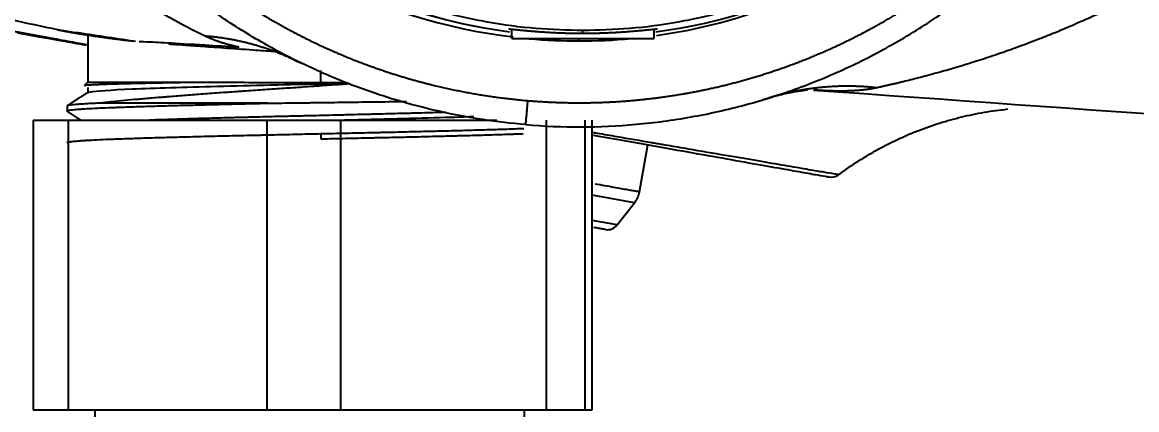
# Model space of a CAD drawing. Header units: millimetres. Extents: x 19741 to 22117, y -10160 to -6800.
# Drawn here: x 21597.73 to 21643.16, y -8850.09 to -8834.31 of the extents above; entities that cross this region are included whole.
import ezdxf

# ---------------------------------------------------------------- set-up
doc = ezdxf.new("R2010")
doc.units = ezdxf.units.MM
doc.styles.add('ARIAL', font='arial.ttf')
doc.dimstyles.get("Standard").update_dxf_attribs({"dimtxt": 15, "dimasz": 15, "dimexe": 0.18, "dimexo": 0.0625, "dimgap": 4, "dimtad": 0, "dimdec": 1, "dimdsep": 46, "dimtxsty": 'ARIAL', "dimcen": 0, "dimclrd": 5, "dimclre": 5, "dimclrt": 5, "dimadec": 0, "dimazin": 0, "dimtfac": 1, "dimtdec": 1, "dimtofl": 0, "dimtmove": 0, "dimatfit": 3, "dimfxl": 1, "dimtolj": 1, "dimtzin": 0, "dimarcsym": 0})

# ---------------------------------------------------------------- blocks, each defined once
blk = doc.blocks.new('*D125')
at = {"color": 5, "lineweight": -2, "transparency": 16777216}
for p, q in [((21702.253, -8779.476), (21702.253, -8906.67)), ((21551.093, -8797.165), (21551.093, -8906.67)), ((21551.093, -8906.49), (21528.434, -8906.49)), ((21687.253, -8906.49), (21566.093, -8906.49))]:
    blk.add_line(p, q, dxfattribs=at)
at = {"color": 5, "transparency": 16777216}
for points in [[(21566.093, -8903.99), (21566.093, -8908.99), (21551.093, -8906.49)], [(21687.253, -8903.99), (21687.253, -8908.99), (21702.253, -8906.49)]]:
    blk.add_solid(points, dxfattribs=at)
at = {"layer": 'Defpoints', "color": 0, "transparency": 16777216}
for p in [(21702.253, -8779.414), (21551.093, -8797.103), (21702.253, -8906.49)]:
    blk.add_point(p, dxfattribs=at)
at = {"color": 5, "transparency": 16777216, "insert": (21499.909, -8906.49), "char_height": 15, "attachment_point": 5, "style": 'ARIAL'}
blk.add_mtext('\\A1;151.2', dxfattribs=at)

msp = doc.modelspace()

# ---------------------------------------------------------------- linework, layer by layer
at = {"linetype": 'Continuous'}
for p, q in [((21617.678, -8834.969), (21617.678, -8834.604)), ((21623.478, -8834.604), (21623.478, -8834.969)), ((21600.402, -8834.792), (21600.4, -8836.747)), ((21617.678, -8834.969), (21623.478, -8834.969)), ((21620.402, -8834.969), (21620.402, -8835.068)), ((21609.9, -8836.757), (21609.901, -8836.267)), ((21600.4, -8836.747), (21600.266, -8836.882)), ((21600.4, -8836.747), (21604.316, -8836.751)), ((21599.549, -8837.722), (21599.549, -8837.92)), ((21607.748, -8837.605), (21600.936, -8837.598)), ((21637.899, -8837.84), (21637.903, -8837.838)), ((21598.171, -8838.297), (21599.594, -8838.297)), ((21598.171, -8838.297), (21598.171, -8850.091)), ((21599.594, -8838.297), (21607.707, -8838.297)), ((21599.594, -8838.297), (21599.594, -8850.091)), ((21607.707, -8838.297), (21610.706, -8838.297)), ((21607.707, -8850.091), (21607.707, -8838.297)), ((21610.706, -8838.297), (21617.075, -8838.297)), ((21610.706, -8850.091), (21610.706, -8838.297)), ((21619.102, -8850.091), (21619.102, -8838.297)), ((21620.679, -8850.091), (21620.679, -8838.297)), ((21620.962, -8850.091), (21620.962, -8838.297)), ((21620.963, -8850.091), (21620.963, -8838.297)), ((21609.898, -8838.857), (21609.898, -8839.057)), ((21622.887, -8841.219), (21623.227, -8839.299)), ((21622.689, -8841.662), (21620.963, -8841.356)), ((21622.887, -8841.219), (21622.887, -8841.219)), ((21621.979, -8842.566), (21622.689, -8841.662)), ((21621.979, -8842.566), (21620.963, -8842.386)), ((21598.171, -8850.091), (21599.594, -8850.091)), ((21599.594, -8850.091), (21607.707, -8850.091)), ((21600.685, -8850.091), (21600.685, -8866.864)), ((21607.707, -8850.091), (21610.706, -8850.091)), ((21610.706, -8850.091), (21619.102, -8850.091)), ((21618.185, -8850.091), (21618.185, -8866.864)), ((21619.102, -8850.091), (21620.679, -8850.091)), ((21620.679, -8850.091), (21620.962, -8850.091)), ((21620.963, -8850.091), (21620.962, -8850.091))]:
    msp.add_line(p, q, dxfattribs=at)
for centre, radius, start, end in [((21620.426, -8812.568), 22.5, 97.3129, 263.1377), ((21620.578, -8812.489), 22.407, 97.7259, 262.3359), ((21620.578, -8812.489), 22.407, 277.6472, 82.5862), ((21620.426, -8812.568), 22.3, 156.0067, 259.274), ((21620.426, -8812.568), 22.5, 278.0671, 331.0578), ((21620.426, -8812.568), 22.5, 264.1724, 269.3876), ((21620.426, -8812.568), 22.5, 269.3876, 269.9386), ((21620.426, -8812.568), 22.5, 269.9386, 275.4034), ((21630.699, -8840.117), 0.5, 259.9386, 306.5557), ((21621.902, -8841.044), 1, 321.8661, 349.9386)]:
    msp.add_arc(centre, radius, start, end, dxfattribs=at)
msp.add_ellipse((21621.585, -8842.258), major_axis=(0.087, 0.492), ratio=0.999957, start_param=3.141593, end_param=4.222432, dxfattribs=at)
for points in [[(21620.578, -8834.644), (21599.864, -8834.644), (21598.473, -8813.976), (21597.082, -8793.309), (21617.609, -8790.533)], [(21623.547, -8790.533), (21644.074, -8793.309), (21642.683, -8813.976), (21641.292, -8834.644), (21620.578, -8834.644)]]:
    msp.add_rational_spline(points, [1, 0.730460954689, 1, 0.730460954689, 1], degree=2, knots=[0, 0, 0, 0.5, 0.5, 1, 1, 1], dxfattribs=at)
for points, degree, knots in [([(21618.326, -8837.498), (21619.82, -8837.623), (21621.298, -8837.572), (21622.802, -8837.519), (21624.311, -8837.282), (21625.834, -8837.042), (21627.32, -8836.616), (21628.809, -8836.189), (21630.234, -8835.581), (21631.651, -8834.977), (21633.005, -8834.189), (21634.342, -8833.41), (21635.555, -8832.488), (21636.752, -8831.578), (21637.834, -8830.529), (21638.902, -8829.493), (21639.84, -8828.338), (21640.774, -8827.186), (21641.573, -8825.914), (21642.377, -8824.636), (21643.025, -8823.265), (21643.68, -8821.879), (21644.161, -8820.429), (21644.65, -8818.956), (21645.249, -8815.937), (21645.359, -8814.387), (21645.467, -8812.861), (21645.389, -8811.326), (21645.313, -8809.808), (21645.055, -8808.314), (21644.8, -8806.829), (21644.371, -8805.402)], 2, [0, 0, 0, 0.0625, 0.0625, 0.125, 0.125, 0.1875, 0.1875, 0.25, 0.25, 0.3125, 0.3125, 0.375, 0.375, 0.4375, 0.4375, 0.5, 0.5, 0.5625, 0.5625, 0.625, 0.625, 0.6875, 0.6875, 0.75, 0.8125, 0.8125, 0.875, 0.875, 0.9375, 0.9375, 1, 1, 1]), ([(21618.24, -8838.476), (21617.67, -8838.428), (21617.091, -8838.361), (21615.916, -8838.181), (21615.321, -8838.07), (21614.117, -8837.799), (21613.509, -8837.64), (21612.285, -8837.269), (21611.669, -8837.058), (21610.434, -8836.581), (21609.815, -8836.314), (21608.579, -8835.723), (21607.963, -8835.398), (21606.74, -8834.686), (21606.133, -8834.3), (21604.936, -8833.463), (21604.346, -8833.013), (21603.19, -8832.048), (21602.624, -8831.534), (21601.525, -8830.439), (21600.992, -8829.859), (21599.968, -8828.634), (21599.477, -8827.99), (21598.546, -8826.637), (21598.106, -8825.93), (21597.287, -8824.455), (21596.908, -8823.688), (21596.22, -8822.098), (21595.911, -8821.275), (21595.374, -8819.58), (21595.145, -8818.708), (21594.777, -8816.923), (21594.638, -8816.009), (21594.548, -8815.079)], 3, [0, 0, 0, 0, 0.0625, 0.0625, 0.125, 0.125, 0.1875, 0.1875, 0.25, 0.25, 0.3125, 0.3125, 0.375, 0.375, 0.4375, 0.4375, 0.5, 0.5, 0.5625, 0.5625, 0.625, 0.625, 0.6875, 0.6875, 0.75, 0.75, 0.8125, 0.8125, 0.875, 0.875, 0.9375, 0.9375, 1, 1, 1, 1]), ([(21595.543, -8815), (21595.746, -8817.089), (21596.27, -8819.049), (21596.815, -8821.088), (21597.73, -8823.07), (21598.667, -8825.097), (21599.949, -8826.928), (21601.241, -8828.773), (21603.645, -8831.151), (21604.526, -8831.877), (21605.399, -8832.597), (21606.324, -8833.228), (21607.236, -8833.852), (21608.228, -8834.407), (21609.205, -8834.952), (21610.199, -8835.398), (21610.987, -8835.752), (21612.402, -8836.272), (21613.655, -8836.66), (21614.266, -8836.815), (21616.267, -8837.324), (21618.326, -8837.498)], 2, [0, 0, 0, 0.125, 0.125, 0.25, 0.25, 0.375, 0.375, 0.5, 0.5625, 0.5625, 0.625, 0.625, 0.6875, 0.6875, 0.75, 0.75, 0.8, 0.8375, 0.875, 0.875, 1, 1, 1]), ([(21618.24, -8838.477), (21618.99, -8838.54), (21619.743, -8838.571), (21621.25, -8838.566), (21622.003, -8838.531), (21623.503, -8838.397), (21624.25, -8838.296), (21625.733, -8838.032), (21626.469, -8837.867), (21627.923, -8837.475), (21628.642, -8837.247), (21630.057, -8836.73), (21630.753, -8836.441), (21632.118, -8835.803), (21632.786, -8835.455), (21634.09, -8834.701), (21634.726, -8834.296), (21635.96, -8833.432), (21636.558, -8832.973), (21637.712, -8832.005), (21638.268, -8831.496), (21639.333, -8830.431), (21639.843, -8829.876), (21640.812, -8828.723), (21641.272, -8828.126), (21642.138, -8826.893), (21642.544, -8826.258), (21643.299, -8824.955), (21643.648, -8824.287), (21644.288, -8822.923), (21644.578, -8822.227), (21645.096, -8820.813), (21645.325, -8820.095), (21645.522, -8819.368)], 3, [0, 0, 0, 0, 0.0625, 0.0625, 0.125, 0.125, 0.1875, 0.1875, 0.25, 0.25, 0.3125, 0.3125, 0.375, 0.375, 0.4375, 0.4375, 0.5, 0.5, 0.5625, 0.5625, 0.625, 0.625, 0.6875, 0.6875, 0.75, 0.75, 0.8125, 0.8125, 0.875, 0.875, 0.9375, 0.9375, 1, 1, 1, 1]), ([(21583.147, -8827.319), (21584.723, -8828.543), (21587.841, -8830.6), (21592.643, -8832.829), (21597.026, -8834.202), (21599.787, -8834.739), (21601.066, -8834.921)], 3, [0, 0, 0, 0, 0.301535, 0.570544, 0.803829, 1, 1, 1, 1]), ([(21605.157, -8834.858), (21605.147, -8834.854), (21605.126, -8834.844), (21605.096, -8834.83), (21605.065, -8834.816), (21605.034, -8834.801), (21605.003, -8834.786), (21604.971, -8834.771), (21604.939, -8834.755), (21604.906, -8834.74), (21604.874, -8834.724), (21604.84, -8834.708), (21604.807, -8834.691), (21604.773, -8834.674), (21604.739, -8834.657), (21604.704, -8834.64), (21604.669, -8834.622), (21604.634, -8834.604), (21604.598, -8834.586), (21604.562, -8834.568), (21604.525, -8834.549), (21604.489, -8834.53), (21604.451, -8834.51), (21604.414, -8834.491), (21604.376, -8834.471), (21604.337, -8834.45), (21604.298, -8834.43), (21604.259, -8834.409), (21604.219, -8834.387), (21604.179, -8834.366), (21604.139, -8834.344), (21604.098, -8834.322), (21604.057, -8834.299), (21604.015, -8834.276), (21603.973, -8834.253), (21603.93, -8834.229), (21603.887, -8834.206), (21603.843, -8834.181), (21603.8, -8834.157), (21603.755, -8834.132), (21603.71, -8834.106), (21603.665, -8834.081), (21603.619, -8834.055), (21603.573, -8834.028), (21603.526, -8834.001), (21603.479, -8833.974), (21603.431, -8833.947), (21603.383, -8833.919), (21603.335, -8833.891), (21603.286, -8833.862), (21603.236, -8833.833), (21603.186, -8833.803), (21603.135, -8833.773), (21603.084, -8833.743), (21603.033, -8833.713), (21602.981, -8833.682), (21602.928, -8833.65), (21602.875, -8833.618), (21602.821, -8833.586), (21602.755, -8833.546), (21602.676, -8833.498), (21602.585, -8833.442), (21602.494, -8833.386), (21602.403, -8833.329), (21602.311, -8833.271), (21602.219, -8833.212), (21602.127, -8833.153), (21602.034, -8833.093), (21601.941, -8833.033), (21601.849, -8832.972), (21601.755, -8832.91), (21601.662, -8832.848), (21601.568, -8832.784), (21601.474, -8832.721), (21601.38, -8832.656), (21601.286, -8832.591), (21601.192, -8832.526), (21601.097, -8832.459), (21601.002, -8832.393), (21600.907, -8832.325), (21600.812, -8832.257), (21600.716, -8832.188), (21600.621, -8832.119), (21600.525, -8832.049), (21600.429, -8831.979), (21600.333, -8831.908), (21600.236, -8831.836), (21600.14, -8831.764), (21600.043, -8831.691), (21599.946, -8831.618), (21599.882, -8831.568), (21599.849, -8831.544)], 3, [0, 0, 0, 0, 0.007349, 0.01474, 0.022173, 0.029648, 0.037166, 0.044725, 0.052327, 0.059971, 0.067658, 0.075387, 0.083159, 0.090973, 0.098829, 0.106728, 0.11467, 0.122655, 0.130682, 0.138753, 0.146866, 0.155023, 0.163222, 0.171464, 0.17975, 0.188079, 0.196451, 0.204867, 0.213326, 0.221828, 0.230375, 0.238964, 0.247598, 0.256275, 0.264996, 0.273761, 0.28257, 0.291424, 0.300321, 0.309263, 0.318248, 0.327279, 0.336353, 0.345473, 0.354637, 0.363845, 0.373099, 0.382397, 0.391741, 0.401129, 0.410563, 0.420042, 0.429566, 0.439135, 0.448751, 0.458412, 0.468118, 0.477871, 0.487669, 0.497513, 0.513922, 0.530318, 0.546701, 0.563073, 0.579431, 0.595777, 0.612111, 0.628431, 0.644738, 0.661033, 0.677314, 0.693581, 0.709836, 0.726076, 0.742303, 0.758517, 0.774716, 0.790901, 0.807073, 0.82323, 0.839373, 0.855502, 0.871616, 0.887716, 0.903801, 0.919871, 0.935927, 0.951968, 0.967994, 0.984004, 1, 1, 1, 1]), ([(21644.684, -8832.35), (21644.658, -8832.366), (21644.604, -8832.397), (21644.524, -8832.443), (21644.442, -8832.49), (21644.36, -8832.537), (21644.276, -8832.585), (21644.192, -8832.632), (21644.106, -8832.68), (21644.02, -8832.728), (21643.933, -8832.777), (21643.844, -8832.825), (21643.755, -8832.874), (21643.664, -8832.923), (21643.573, -8832.972), (21643.481, -8833.022), (21643.388, -8833.071), (21643.293, -8833.121), (21643.198, -8833.171), (21643.102, -8833.221), (21642.932, -8833.309), (21642.666, -8833.445), (21642.281, -8833.637), (21641.825, -8833.856), (21641.357, -8834.075), (21640.913, -8834.274), (21640.534, -8834.44), (21640.201, -8834.582), (21639.913, -8834.701), (21639.585, -8834.835), (21639.212, -8834.983), (21638.789, -8835.145), (21638.396, -8835.292), (21637.863, -8835.484), (21637.213, -8835.708), (21636.557, -8835.919), (21636.052, -8836.075), (21635.672, -8836.188), (21635.314, -8836.291), (21634.96, -8836.39), (21634.611, -8836.484), (21634.269, -8836.574), (21633.95, -8836.655), (21633.725, -8836.711), (21633.581, -8836.745), (21633.511, -8836.762), (21633.442, -8836.779), (21633.374, -8836.795), (21633.308, -8836.81), (21633.243, -8836.825), (21633.18, -8836.84), (21633.117, -8836.855), (21633.056, -8836.869), (21632.997, -8836.882), (21632.938, -8836.895), (21632.881, -8836.908), (21632.826, -8836.921), (21632.771, -8836.933), (21632.718, -8836.944), (21632.666, -8836.956), (21632.616, -8836.967), (21632.583, -8836.974), (21632.566, -8836.977)], 3, [0, 0, 0, 0, 0.006075, 0.012221, 0.01844, 0.024731, 0.031093, 0.037528, 0.044035, 0.050614, 0.057266, 0.063989, 0.070784, 0.077652, 0.084591, 0.091603, 0.098686, 0.105842, 0.11307, 0.12037, 0.127742, 0.15165, 0.180867, 0.215393, 0.255228, 0.287542, 0.316405, 0.341817, 0.363778, 0.382288, 0.417074, 0.449737, 0.480278, 0.508695, 0.57447, 0.634141, 0.66714, 0.698816, 0.729173, 0.758215, 0.79061, 0.82176, 0.851675, 0.880366, 0.887491, 0.894559, 0.901569, 0.908523, 0.915419, 0.922258, 0.929041, 0.935767, 0.942438, 0.949053, 0.955612, 0.962117, 0.968566, 0.974961, 0.981301, 0.987588, 0.993821, 1, 1, 1, 1]), ([(21600.401, -8835.234), (21600.36, -8835.227), (21600.215, -8835.2), (21599.943, -8835.151), (21599.567, -8835.083), (21599.286, -8835.032), (21599.108, -8835), (21599.047, -8834.989), (21598.986, -8834.978), (21598.927, -8834.967), (21598.868, -8834.956), (21598.81, -8834.946), (21598.753, -8834.935), (21598.697, -8834.925), (21598.642, -8834.915), (21598.587, -8834.905), (21598.534, -8834.895), (21598.481, -8834.886), (21598.429, -8834.876), (21598.378, -8834.867), (21598.328, -8834.858), (21598.279, -8834.849), (21598.231, -8834.84), (21598.183, -8834.831), (21598.137, -8834.823), (21598.091, -8834.814), (21598.046, -8834.806), (21598.003, -8834.798), (21597.96, -8834.79), (21597.917, -8834.782), (21597.876, -8834.775), (21597.836, -8834.767), (21597.796, -8834.76), (21597.758, -8834.753), (21597.72, -8834.746), (21597.683, -8834.739), (21597.648, -8834.732), (21597.613, -8834.726), (21597.578, -8834.719), (21597.545, -8834.713), (21597.513, -8834.707), (21597.481, -8834.701), (21597.451, -8834.696), (21597.421, -8834.69), (21597.392, -8834.685), (21597.374, -8834.681), (21597.365, -8834.679)], 3, [0, 0, 0, 0, 0.027605, 0.099751, 0.19312, 0.307729, 0.325201, 0.342664, 0.360119, 0.377566, 0.395004, 0.412434, 0.429856, 0.447269, 0.464674, 0.48207, 0.499457, 0.516837, 0.534207, 0.551569, 0.568922, 0.586267, 0.603604, 0.620932, 0.638251, 0.655562, 0.672865, 0.690159, 0.707444, 0.724721, 0.74199, 0.75925, 0.776501, 0.793744, 0.810979, 0.828205, 0.845422, 0.862631, 0.879832, 0.897024, 0.914207, 0.931383, 0.948549, 0.965708, 0.982858, 1, 1, 1, 1]), ([(21600.267, -8834.805), (21600.186, -8834.792), (21600.111, -8834.78), (21599.971, -8834.756), (21599.907, -8834.745), (21599.818, -8834.73), (21599.79, -8834.725), (21599.75, -8834.718), (21599.737, -8834.716), (21599.712, -8834.711), (21599.7, -8834.709), (21599.593, -8834.69), (21599.522, -8834.677), (21599.427, -8834.66), (21599.403, -8834.655), (21599.403, -8834.655), (21599.403, -8834.655), (21599.403, -8834.655)], 3, [0, 0, 0, 0, 0.142314, 0.142314, 0.284485, 0.284485, 0.355571, 0.355571, 0.391114, 0.391114, 0.426657, 0.426657, 0.711, 0.711, 0.995343, 0.995343, 1, 1, 1, 1]), ([(21617.562, -8834.58), (21617.562, -8834.58), (21617.563, -8834.58), (21617.563, -8834.58), (21617.563, -8834.58), (21617.564, -8834.579), (21617.565, -8834.579), (21617.566, -8834.579), (21617.568, -8834.579), (21617.57, -8834.579), (21617.571, -8834.579), (21617.574, -8834.579), (21617.576, -8834.579), (21617.579, -8834.579), (21617.581, -8834.579), (21617.584, -8834.579), (21617.588, -8834.58), (21617.591, -8834.58), (21617.595, -8834.58), (21617.599, -8834.58), (21617.603, -8834.581), (21617.607, -8834.581), (21617.612, -8834.581), (21617.617, -8834.582), (21617.622, -8834.582), (21617.627, -8834.582), (21617.632, -8834.583), (21617.638, -8834.583), (21617.644, -8834.584), (21617.65, -8834.584), (21617.663, -8834.586), (21617.683, -8834.587), (21617.712, -8834.59), (21617.743, -8834.593), (21617.776, -8834.597), (21617.81, -8834.6), (21617.845, -8834.604), (21617.883, -8834.608), (21617.925, -8834.612), (21617.964, -8834.616), (21617.999, -8834.619), (21618.028, -8834.622), (21618.059, -8834.625), (21618.091, -8834.628), (21618.124, -8834.631), (21618.157, -8834.635), (21618.192, -8834.638), (21618.228, -8834.641), (21618.264, -8834.645), (21618.302, -8834.648), (21618.341, -8834.652), (21618.38, -8834.655), (21618.421, -8834.659), (21618.462, -8834.662), (21618.505, -8834.666), (21618.549, -8834.67), (21618.599, -8834.674), (21618.655, -8834.678), (21618.72, -8834.683), (21618.786, -8834.688), (21618.855, -8834.693), (21618.926, -8834.698), (21619, -8834.703), (21619.091, -8834.708), (21619.2, -8834.715), (21619.327, -8834.722), (21619.453, -8834.728), (21619.555, -8834.732), (21619.633, -8834.736), (21619.687, -8834.738), (21619.742, -8834.74), (21619.796, -8834.741), (21619.851, -8834.743), (21619.906, -8834.745), (21619.961, -8834.746), (21620.016, -8834.747), (21620.071, -8834.749), (21620.127, -8834.75), (21620.183, -8834.751), (21620.239, -8834.752), (21620.295, -8834.752), (21620.351, -8834.753), (21620.408, -8834.753), (21620.464, -8834.754), (21620.521, -8834.754), (21620.559, -8834.754), (21620.578, -8834.754)], 3, [0, 0, 0, 0, 0.005674, 0.011333, 0.016979, 0.022611, 0.02823, 0.033837, 0.039431, 0.045013, 0.050584, 0.056144, 0.061693, 0.067233, 0.072762, 0.078283, 0.083794, 0.089298, 0.094793, 0.100281, 0.105762, 0.111236, 0.116704, 0.122167, 0.127624, 0.133077, 0.138525, 0.14397, 0.149411, 0.154849, 0.160285, 0.181359, 0.201964, 0.222123, 0.241862, 0.258656, 0.276147, 0.294349, 0.313274, 0.332931, 0.344963, 0.356994, 0.369029, 0.381073, 0.393131, 0.405209, 0.417311, 0.429442, 0.441607, 0.45381, 0.466058, 0.478354, 0.490703, 0.50311, 0.515579, 0.528116, 0.540723, 0.557928, 0.575332, 0.59295, 0.610797, 0.628885, 0.647228, 0.665838, 0.69652, 0.726394, 0.755519, 0.78396, 0.796044, 0.808096, 0.820121, 0.832122, 0.844104, 0.856071, 0.868026, 0.879975, 0.891921, 0.903869, 0.915822, 0.927785, 0.939762, 0.951757, 0.963774, 0.975818, 0.987892, 1, 1, 1, 1]), ([(21617.828, -8834.599), (21617.828, -8834.599), (21617.878, -8834.608), (21617.957, -8834.62), (21618.072, -8834.626)], 3, [0, 0, 0, 0, 0.000008, 1, 1, 1, 1]), ([(21620.578, -8834.754), (21620.587, -8834.754), (21620.605, -8834.754), (21620.632, -8834.754), (21620.659, -8834.754), (21620.687, -8834.754), (21620.714, -8834.754), (21620.741, -8834.753), (21620.768, -8834.753), (21620.794, -8834.753), (21620.821, -8834.753), (21620.848, -8834.753), (21620.875, -8834.752), (21620.932, -8834.751), (21621.016, -8834.75), (21621.104, -8834.748), (21621.165, -8834.747), (21621.203, -8834.746), (21621.244, -8834.745), (21621.286, -8834.744), (21621.331, -8834.742), (21621.388, -8834.74), (21621.457, -8834.738), (21621.536, -8834.735), (21621.614, -8834.732), (21621.691, -8834.728), (21621.767, -8834.725), (21621.842, -8834.721), (21621.916, -8834.717), (21621.99, -8834.713), (21622.062, -8834.709), (21622.133, -8834.704), (21622.204, -8834.7), (21622.273, -8834.695), (21622.405, -8834.685), (21622.592, -8834.671), (21622.817, -8834.652), (21623.017, -8834.633), (21623.143, -8834.621), (21623.214, -8834.614), (21623.241, -8834.611), (21623.267, -8834.608), (21623.291, -8834.606), (21623.315, -8834.603), (21623.338, -8834.601), (21623.36, -8834.599), (21623.38, -8834.597), (21623.4, -8834.595), (21623.419, -8834.593), (21623.437, -8834.591), (21623.454, -8834.589), (21623.47, -8834.588), (21623.485, -8834.586), (21623.499, -8834.585), (21623.512, -8834.584), (21623.524, -8834.583), (21623.535, -8834.582), (21623.545, -8834.581), (21623.555, -8834.58), (21623.563, -8834.58), (21623.57, -8834.579), (21623.576, -8834.579), (21623.582, -8834.579), (21623.586, -8834.579), (21623.589, -8834.579), (21623.592, -8834.579), (21623.593, -8834.58), (21623.593, -8834.58), (21623.594, -8834.58)], 3, [0, 0, 0, 0, 0.005773, 0.011538, 0.017296, 0.023046, 0.028791, 0.034529, 0.040261, 0.045988, 0.05171, 0.057428, 0.063141, 0.068852, 0.093812, 0.117356, 0.125204, 0.133521, 0.142311, 0.151576, 0.161318, 0.171537, 0.189208, 0.206807, 0.224348, 0.241844, 0.259308, 0.276753, 0.294192, 0.311639, 0.329106, 0.346606, 0.364154, 0.381761, 0.399441, 0.466828, 0.533421, 0.599961, 0.667191, 0.678907, 0.69057, 0.702184, 0.713753, 0.725281, 0.736772, 0.74823, 0.759658, 0.771061, 0.782442, 0.793806, 0.805157, 0.816499, 0.827835, 0.83917, 0.850508, 0.861853, 0.873209, 0.884581, 0.895971, 0.907385, 0.918825, 0.930297, 0.941804, 0.95335, 0.964939, 0.976574, 0.98826, 1, 1, 1, 1]), ([(21621.409, -8834.738), (21621.437, -8834.738), (21621.744, -8834.732), (21622.036, -8834.712), (21622.277, -8834.694), (21622.289, -8834.694)], 3, [0, 0, 0, 0, 0.08453, 0.954884, 1, 1, 1, 1]), ([(21623.594, -8834.58), (21623.594, -8834.58), (21623.594, -8834.581), (21623.593, -8834.581), (21623.593, -8834.581), (21623.592, -8834.582), (21623.591, -8834.582), (21623.59, -8834.583), (21623.588, -8834.583), (21623.586, -8834.584), (21623.585, -8834.584), (21623.582, -8834.585), (21623.58, -8834.585), (21623.577, -8834.586), (21623.575, -8834.587), (21623.572, -8834.587), (21623.568, -8834.588), (21623.565, -8834.589), (21623.561, -8834.589), (21623.557, -8834.59), (21623.553, -8834.591), (21623.549, -8834.592), (21623.544, -8834.593), (21623.539, -8834.594), (21623.534, -8834.595), (21623.529, -8834.596), (21623.524, -8834.597), (21623.518, -8834.598), (21623.512, -8834.599), (21623.506, -8834.6), (21623.502, -8834.6), (21623.499, -8834.601), (21623.499, -8834.601)], 3, [0, 0, 0, 0, 0.035377, 0.070665, 0.105869, 0.140989, 0.17603, 0.210992, 0.24588, 0.280696, 0.315442, 0.350121, 0.384736, 0.419289, 0.453783, 0.488221, 0.522606, 0.55694, 0.591226, 0.625468, 0.659667, 0.693826, 0.727949, 0.762038, 0.796096, 0.830126, 0.86413, 0.898112, 0.932075, 0.96602, 0.999952, 1, 1, 1, 1]), ([(21597.524, -8834.739), (21597.89, -8834.803), (21598.508, -8834.913), (21599.646, -8835.115), (21599.965, -8835.171), (21600.309, -8835.233)], 3, [0, 0, 0, 0, 0.744322, 0.744322, 1, 1, 1, 1]), ([(21602.487, -8835.089), (21602.5, -8835.085), (21602.712, -8835.092), (21603.552, -8835.135), (21604.917, -8835.215), (21606.056, -8835.284), (21606.573, -8835.315)], 3, [0, 0, 0, 0, 0.267814, 0.534625, 0.808892, 1, 1, 1, 1]), ([(21606.553, -8835.32), (21606.545, -8835.318), (21606.519, -8835.312), (21606.478, -8835.304), (21606.43, -8835.293), (21606.381, -8835.282), (21606.331, -8835.271), (21606.282, -8835.259), (21606.232, -8835.246), (21606.182, -8835.233), (21606.132, -8835.22), (21606.081, -8835.206), (21606.03, -8835.192), (21605.98, -8835.177), (21605.928, -8835.162), (21605.877, -8835.146), (21605.826, -8835.13), (21605.774, -8835.113), (21605.723, -8835.095), (21605.671, -8835.077), (21605.619, -8835.058), (21605.568, -8835.038), (21605.516, -8835.018), (21605.464, -8834.998), (21605.413, -8834.976), (21605.361, -8834.954), (21605.31, -8834.931), (21605.258, -8834.908), (21605.207, -8834.883), (21605.173, -8834.867), (21605.157, -8834.858)], 3, [0, 0, 0, 0, 0.016481, 0.046507, 0.077015, 0.108007, 0.139485, 0.171448, 0.2039, 0.236839, 0.270269, 0.304189, 0.338601, 0.373506, 0.408905, 0.444799, 0.48119, 0.518078, 0.555465, 0.593352, 0.63174, 0.670631, 0.710025, 0.749924, 0.79033, 0.831243, 0.872665, 0.914598, 0.957042, 1, 1, 1, 1]), ([(21607.979, -8835.505), (21607.688, -8835.484), (21606.947, -8835.431), (21605.896, -8835.357), (21604.91, -8835.287), (21604.167, -8835.234), (21603.829, -8835.21), (21603.723, -8835.203), (21603.703, -8835.201)], 3, [0, 0, 0, 0, 0.114262, 0.304185, 0.494022, 0.70149, 0.929749, 1, 1, 1, 1]), ([(21600.264, -8836.883), (21600.264, -8836.883), (21600.265, -8836.882), (21600.267, -8836.881), (21600.273, -8836.878), (21600.285, -8836.875), (21600.317, -8836.869), (21600.379, -8836.862), (21600.479, -8836.855), (21600.599, -8836.847), (21600.669, -8836.844), (21600.769, -8836.839), (21600.789, -8836.838), (21600.832, -8836.836), (21600.854, -8836.835), (21600.921, -8836.832), (21600.969, -8836.83), (21601.117, -8836.825), (21601.332, -8836.817), (21601.707, -8836.806), (21601.991, -8836.799), (21602.217, -8836.793), (21602.295, -8836.791), (21602.415, -8836.789), (21602.455, -8836.788), (21602.537, -8836.786), (21602.745, -8836.781), (21602.963, -8836.777), (21603.326, -8836.77), (21603.703, -8836.762), (21604.107, -8836.755), (21604.317, -8836.751)], 3, [0, 0, 0, 0, 0.008859, 0.008859, 0.029947, 0.072123, 0.072123, 0.156476, 0.240828, 0.240828, 0.325181, 0.325181, 0.346269, 0.346269, 0.367357, 0.367357, 0.409533, 0.409533, 0.493885, 0.578238, 0.66259, 0.66259, 0.704767, 0.704767, 0.725855, 0.725855, 0.746943, 0.831295, 0.831295, 0.915648, 1, 1, 1, 1]), ([(21600.408, -8837.162), (21600.421, -8837.154), (21600.591, -8837.108), (21601.906, -8837.024), (21605.518, -8836.912), (21608.883, -8836.832), (21610.698, -8836.788), (21610.983, -8836.781)], 3, [0, 0, 0, 0, 0.063544, 0.357328, 0.651112, 0.944896, 1, 1, 1, 1]), ([(21611.061, -8836.819), (21610.822, -8836.835), (21610.582, -8836.852), (21610.21, -8836.877), (21610.08, -8836.886), (21609.884, -8836.9), (21609.818, -8836.905), (21609.687, -8836.914), (21609.36, -8836.937), (21609.035, -8836.96), (21608.517, -8836.996), (21608.001, -8837.032), (21607.489, -8837.067), (21607.107, -8837.093), (21606.917, -8837.106), (21606.727, -8837.119), (21606.601, -8837.127), (21606.538, -8837.132), (21606.223, -8837.153), (21605.976, -8837.17), (21605.491, -8837.204), (21605.252, -8837.222), (21604.783, -8837.257), (21604.553, -8837.275), (21604.102, -8837.31), (21603.881, -8837.328), (21603.61, -8837.35), (21603.556, -8837.354), (21603.449, -8837.363), (21603.29, -8837.376), (21603.136, -8837.388), (21602.831, -8837.414), (21602.44, -8837.447), (21602.077, -8837.48), (21601.727, -8837.513), (21601.559, -8837.53), (21601.357, -8837.551), (21601.317, -8837.555), (21601.238, -8837.564), (21601.199, -8837.568), (21601.083, -8837.581), (21601.008, -8837.59), (21600.935, -8837.599)], 3, [0, 0, 0, 0, 0.062401, 0.062401, 0.095886, 0.095886, 0.112629, 0.112629, 0.129372, 0.196343, 0.196343, 0.263315, 0.330286, 0.330286, 0.363772, 0.380515, 0.380515, 0.397258, 0.397258, 0.464229, 0.464229, 0.5312, 0.5312, 0.598172, 0.598172, 0.665143, 0.665143, 0.681886, 0.681886, 0.698629, 0.732114, 0.732114, 0.799086, 0.866057, 0.866057, 0.933029, 0.933029, 0.949771, 0.949771, 0.966514, 0.966514, 1, 1, 1, 1]), ([(21604.316, -8836.751), (21604.719, -8836.752), (21605.144, -8836.752), (21606.031, -8836.753), (21606.492, -8836.753), (21607.438, -8836.755), (21607.923, -8836.755), (21608.906, -8836.756), (21609.403, -8836.757), (21609.9, -8836.757)], 3, [0, 0, 0, 0, 0.25, 0.25, 0.5, 0.5, 0.75, 0.75, 1, 1, 1, 1]), ([(21609.9, -8836.757), (21610.232, -8836.758), (21610.564, -8836.758), (21610.906, -8836.758), (21610.918, -8836.758), (21610.93, -8836.758)], 3, [0, 0, 0, 0, 0.964466, 0.964466, 1, 1, 1, 1]), ([(21632.566, -8836.977), (21632.557, -8836.979), (21632.538, -8836.983), (21632.51, -8836.989), (21632.482, -8836.995), (21632.453, -8837), (21632.424, -8837.006), (21632.396, -8837.011), (21632.366, -8837.016), (21632.337, -8837.021), (21632.308, -8837.026), (21632.278, -8837.031), (21632.248, -8837.035), (21632.218, -8837.04), (21632.188, -8837.044), (21632.158, -8837.048), (21632.127, -8837.052), (21632.097, -8837.056), (21632.066, -8837.059), (21632.035, -8837.063), (21632.004, -8837.066), (21631.972, -8837.07), (21631.941, -8837.073), (21631.909, -8837.076), (21631.877, -8837.079), (21631.845, -8837.081), (21631.813, -8837.084), (21631.78, -8837.086), (21631.748, -8837.089), (21631.715, -8837.091), (21631.682, -8837.093), (21631.649, -8837.095), (21631.616, -8837.097), (21631.582, -8837.099), (21631.549, -8837.1), (21631.515, -8837.102), (21631.481, -8837.103), (21631.447, -8837.104), (21631.412, -8837.106), (21631.378, -8837.107), (21631.343, -8837.107), (21631.308, -8837.108), (21631.273, -8837.109), (21631.238, -8837.109), (21631.203, -8837.11), (21631.167, -8837.11), (21631.131, -8837.11), (21631.095, -8837.11), (21631.059, -8837.11), (21631.023, -8837.11), (21630.987, -8837.11), (21630.95, -8837.11), (21630.913, -8837.109), (21630.876, -8837.108), (21630.839, -8837.108), (21630.802, -8837.107), (21630.764, -8837.106), (21630.726, -8837.105), (21630.689, -8837.104), (21630.651, -8837.103), (21630.612, -8837.101), (21630.574, -8837.1), (21630.535, -8837.098), (21630.497, -8837.097), (21630.458, -8837.095), (21630.419, -8837.093), (21630.379, -8837.091), (21630.34, -8837.089), (21630.3, -8837.087), (21630.26, -8837.085), (21630.22, -8837.083), (21630.18, -8837.08), (21630.14, -8837.078), (21630.099, -8837.075), (21630.059, -8837.072), (21630.018, -8837.07), (21629.99, -8837.068), (21629.977, -8837.067)], 3, [0, 0, 0, 0, 0.013789, 0.027563, 0.041321, 0.055063, 0.068789, 0.0825, 0.096196, 0.109877, 0.123543, 0.137193, 0.15083, 0.164452, 0.178059, 0.191652, 0.205231, 0.218796, 0.232348, 0.245885, 0.259409, 0.27292, 0.286418, 0.299903, 0.313374, 0.326833, 0.34028, 0.353714, 0.367135, 0.380545, 0.393942, 0.407328, 0.420702, 0.434065, 0.447416, 0.460756, 0.474085, 0.487402, 0.50071, 0.514006, 0.527293, 0.540568, 0.553834, 0.56709, 0.580336, 0.593573, 0.6068, 0.620017, 0.633226, 0.646425, 0.659616, 0.672798, 0.685971, 0.699136, 0.712293, 0.725442, 0.738583, 0.751716, 0.764841, 0.77796, 0.791071, 0.804175, 0.817272, 0.830362, 0.843446, 0.856524, 0.869595, 0.88266, 0.895719, 0.908773, 0.92182, 0.934863, 0.9479, 0.960932, 0.97396, 0.986982, 1, 1, 1, 1]), ([(21627.923, -8837.455), (21627.935, -8837.453), (21627.961, -8837.447), (21628.002, -8837.437), (21628.047, -8837.425), (21628.092, -8837.413), (21628.121, -8837.404), (21628.136, -8837.399)], 3, [0, 0, 0, 0, 0.151298, 0.361119, 0.572511, 0.785472, 1, 1, 1, 1]), ([(21627.964, -8837.446), (21628.231, -8837.364), (21628.727, -8837.221), (21629.309, -8837.116), (21629.662, -8837.076), (21629.74, -8837.058), (21629.738, -8837.054)], 3, [0, 0, 0, 0, 0.220473, 0.463125, 0.736791, 1, 1, 1, 1]), ([(21599.555, -8837.929), (21599.553, -8837.927), (21599.551, -8837.925), (21599.546, -8837.916), (21599.557, -8837.909), (21599.607, -8837.895), (21599.646, -8837.887), (21599.753, -8837.873), (21599.821, -8837.866), (21599.944, -8837.855), (21599.989, -8837.851), (21600.061, -8837.846), (21600.086, -8837.844), (21600.138, -8837.84), (21600.165, -8837.838), (21600.303, -8837.829), (21600.426, -8837.822), (21600.698, -8837.808), (21600.846, -8837.801), (21601.168, -8837.787), (21601.342, -8837.78), (21601.576, -8837.771), (21601.623, -8837.77), (21601.72, -8837.766), (21601.769, -8837.764), (21601.918, -8837.759), (21602.02, -8837.755), (21602.334, -8837.744), (21602.771, -8837.73), (21603.247, -8837.716), (21603.743, -8837.702), (21604, -8837.695), (21604.335, -8837.686), (21604.402, -8837.685), (21604.537, -8837.681), (21604.742, -8837.676), (21604.949, -8837.671), (21605.367, -8837.661), (21605.652, -8837.654), (21606.232, -8837.639), (21606.527, -8837.632), (21607.129, -8837.618), (21607.435, -8837.611), (21607.748, -8837.604)], 3, [0, 0, 0, 0, 0.016038, 0.016038, 0.081635, 0.081635, 0.147233, 0.147233, 0.21283, 0.21283, 0.245629, 0.245629, 0.262029, 0.262029, 0.278428, 0.278428, 0.344025, 0.344025, 0.409623, 0.409623, 0.47522, 0.47522, 0.49162, 0.49162, 0.508019, 0.508019, 0.540818, 0.540818, 0.606415, 0.672013, 0.672013, 0.73761, 0.73761, 0.75401, 0.75401, 0.770409, 0.803208, 0.803208, 0.868805, 0.868805, 0.934403, 0.934403, 1, 1, 1, 1]), ([(21600.936, -8837.598), (21600.708, -8837.609), (21600.508, -8837.619), (21600.248, -8837.634), (21600.169, -8837.64), (21600.077, -8837.646), (21600.06, -8837.647), (21600.025, -8837.65), (21599.974, -8837.654), (21599.928, -8837.657), (21599.782, -8837.67), (21599.695, -8837.68), (21599.579, -8837.701), (21599.549, -8837.711), (21599.549, -8837.722), (21599.549, -8837.722), (21599.549, -8837.722)], 3, [0, 0, 0, 0, 0.249984, 0.249984, 0.374976, 0.374976, 0.406224, 0.406224, 0.437472, 0.499968, 0.499968, 0.749952, 0.749952, 0.999936, 0.999936, 1, 1, 1, 1]), ([(21607.748, -8837.604), (21608.123, -8837.599), (21608.499, -8837.595), (21609.068, -8837.587), (21609.258, -8837.585), (21609.543, -8837.581), (21609.638, -8837.58), (21609.829, -8837.578), (21609.925, -8837.577), (21610.401, -8837.57), (21610.779, -8837.565), (21611.526, -8837.555), (21611.896, -8837.55), (21612.446, -8837.543), (21612.628, -8837.54), (21612.9, -8837.537), (21613.035, -8837.535), (21613.17, -8837.533), (21613.26, -8837.532), (21613.305, -8837.531), (21613.365, -8837.53), (21613.381, -8837.53), (21613.396, -8837.53)], 3, [0, 0, 0, 0, 0.198275, 0.198275, 0.297413, 0.297413, 0.346981, 0.346981, 0.39655, 0.39655, 0.594825, 0.594825, 0.7931, 0.7931, 0.892238, 0.892238, 0.941806, 0.966591, 0.966591, 0.991375, 0.991375, 1, 1, 1, 1]), ([(21618.326, -8837.498), (21618.321, -8837.562), (21618.315, -8837.627), (21618.304, -8837.753), (21618.299, -8837.814), (21618.289, -8837.933), (21618.284, -8837.99), (21618.274, -8838.096), (21618.27, -8838.146), (21618.262, -8838.236), (21618.259, -8838.277), (21618.252, -8838.348), (21618.249, -8838.378), (21618.245, -8838.427), (21618.243, -8838.446), (21618.241, -8838.47), (21618.24, -8838.477), (21618.24, -8838.477)], 3, [0, 0, 0, 0, 0.125, 0.125, 0.25, 0.25, 0.375, 0.375, 0.5, 0.5, 0.625, 0.625, 0.75, 0.75, 0.875, 0.875, 1, 1, 1, 1]), ([(21615.004, -8837.977), (21614.975, -8837.978), (21614.799, -8837.983), (21614.619, -8837.988), (21614.316, -8837.997), (21614.161, -8838.001), (21613.926, -8838.007), (21613.848, -8838.009), (21613.689, -8838.014), (21613.529, -8838.018), (21613.367, -8838.022), (21613.205, -8838.026), (21613.123, -8838.028), (21612.877, -8838.035), (21612.547, -8838.043), (21612.211, -8838.051), (21611.958, -8838.057), (21611.873, -8838.059), (21611.703, -8838.064), (21611.618, -8838.066), (21611.361, -8838.072), (21611.189, -8838.076), (21610.93, -8838.082), (21610.844, -8838.084), (21610.671, -8838.089), (21610.584, -8838.091), (21610.151, -8838.101), (21609.805, -8838.11), (21609.371, -8838.12), (21609.285, -8838.122), (21609.111, -8838.126), (21608.938, -8838.131), (21608.766, -8838.135), (21608.593, -8838.139), (21608.507, -8838.141), (21608.078, -8838.151), (21607.739, -8838.16), (21607.321, -8838.17), (21607.237, -8838.172), (21607.071, -8838.176), (21606.988, -8838.179), (21606.741, -8838.185), (21606.577, -8838.189), (21606.335, -8838.195), (21606.254, -8838.197), (21606.094, -8838.202), (21606.015, -8838.204), (21605.778, -8838.21), (21605.623, -8838.214), (21605.316, -8838.222), (21605.165, -8838.227), (21604.942, -8838.233), (21604.868, -8838.235), (21604.722, -8838.239), (21604.577, -8838.244), (21604.434, -8838.248), (21604.293, -8838.252), (21604.223, -8838.254), (21604.015, -8838.26), (21603.745, -8838.269), (21603.487, -8838.277), (21603.298, -8838.284), (21603.236, -8838.286), (21603.113, -8838.29), (21603.053, -8838.292), (21602.967, -8838.295), (21602.942, -8838.296), (21602.916, -8838.297)], 3, [0, 0, 0, 0, 0.007869, 0.047214, 0.047214, 0.08656, 0.08656, 0.106232, 0.106232, 0.125905, 0.145578, 0.145578, 0.16525, 0.16525, 0.204596, 0.243941, 0.243941, 0.263614, 0.263614, 0.283286, 0.283286, 0.322631, 0.322631, 0.342304, 0.342304, 0.361977, 0.361977, 0.440667, 0.440667, 0.46034, 0.46034, 0.480013, 0.499685, 0.499685, 0.519358, 0.519358, 0.598048, 0.598048, 0.617721, 0.617721, 0.637394, 0.637394, 0.676739, 0.676739, 0.696412, 0.696412, 0.716084, 0.716084, 0.75543, 0.75543, 0.794775, 0.794775, 0.814448, 0.814448, 0.83412, 0.853793, 0.853793, 0.873466, 0.873466, 0.912811, 0.952156, 0.952156, 0.971829, 0.971829, 0.991501, 0.991501, 1, 1, 1, 1]), ([(21610.313, -8838.297), (21611.78, -8838.262), (21613.887, -8838.211), (21615.639, -8838.159), (21616.139, -8838.143)], 3, [0, 0, 0, 0, 0.688979, 1, 1, 1, 1]), ([(21618.173, -8838.645), (21618.136, -8838.647), (21618.098, -8838.648), (21618.008, -8838.651), (21617.955, -8838.653), (21617.685, -8838.663), (21617.458, -8838.671), (21616.981, -8838.686), (21616.732, -8838.693), (21616.211, -8838.708), (21615.939, -8838.716), (21615.62, -8838.724), (21615.585, -8838.725), (21615.513, -8838.727), (21615.477, -8838.727), (21615.369, -8838.73), (21615.297, -8838.732), (21615.078, -8838.738), (21614.931, -8838.741), (21614.483, -8838.753), (21613.874, -8838.768), (21613.239, -8838.783), (21612.753, -8838.795), (21612.589, -8838.798), (21612.341, -8838.804), (21612.258, -8838.806), (21612.091, -8838.809), (21612.008, -8838.811), (21611.591, -8838.821), (21611.255, -8838.828), (21610.58, -8838.842), (21610.24, -8838.85), (21609.898, -8838.857)], 3, [0, 0, 0, 0, 0.01914, 0.01914, 0.04565, 0.04565, 0.151689, 0.151689, 0.257728, 0.257728, 0.363767, 0.363767, 0.377021, 0.377021, 0.390276, 0.390276, 0.416786, 0.416786, 0.469805, 0.469805, 0.575844, 0.681883, 0.681883, 0.734903, 0.734903, 0.761412, 0.761412, 0.787922, 0.787922, 0.893961, 0.893961, 1, 1, 1, 1]), ([(21630.986, -8840.517), (21630.963, -8840.513), (21630.904, -8840.503), (21630.713, -8840.47), (21630.58, -8840.447), (21630.239, -8840.389), (21630.031, -8840.354), (21629.539, -8840.27), (21629.256, -8840.221), (21628.614, -8840.111), (21628.255, -8840.05), (21627.466, -8839.915), (21627.035, -8839.841), (21626.105, -8839.682), (21625.606, -8839.597), (21624.81, -8839.46), (21624.536, -8839.413), (21624.115, -8839.341), (21623.901, -8839.305), (21623.648, -8839.261), (21623.519, -8839.239), (21623.455, -8839.228), (21623.423, -8839.222), (21623.407, -8839.22), (21623.399, -8839.218), (21623.395, -8839.218), (21623.393, -8839.217), (21623.392, -8839.217), (21623.391, -8839.217), (21623.391, -8839.217), (21623.391, -8839.217), (21622.951, -8839.142), (21622.476, -8839.06), (21621.711, -8838.929), (21621.447, -8838.884), (21621.112, -8838.826), (21621.05, -8838.816), (21620.987, -8838.805)], 3, [0, 0, 0, 0, 0.104029, 0.104029, 0.208057, 0.208057, 0.312086, 0.312086, 0.416114, 0.416114, 0.520143, 0.520143, 0.624171, 0.624171, 0.7282, 0.7282, 0.780214, 0.780214, 0.806221, 0.819224, 0.825726, 0.828977, 0.830603, 0.831415, 0.831822, 0.832025, 0.832126, 0.832177, 0.832203, 0.832203, 0.832228, 0.832228, 0.936257, 0.936257, 0.988271, 0.988271, 1, 1, 1, 1]), ([(21609.898, -8838.857), (21609.556, -8838.865), (21608.877, -8838.88), (21608.204, -8838.896), (21607.785, -8838.905), (21607.701, -8838.907), (21607.535, -8838.911), (21607.287, -8838.916), (21607.042, -8838.922), (21606.557, -8838.933), (21606.24, -8838.94), (21605.618, -8838.954), (21605.313, -8838.962), (21604.864, -8838.973), (21604.716, -8838.977), (21604.533, -8838.982), (21604.497, -8838.983), (21604.424, -8838.985), (21604.316, -8838.988), (21604.209, -8838.991), (21603.857, -8839), (21603.586, -8839.008), (21603.065, -8839.023), (21602.816, -8839.03), (21602.457, -8839.041), (21602.341, -8839.045), (21602.17, -8839.051), (21602.114, -8839.052), (21602.002, -8839.056), (21601.948, -8839.058), (21601.677, -8839.067), (21601.475, -8839.075), (21601.1, -8839.09), (21600.927, -8839.098), (21600.61, -8839.114), (21600.465, -8839.122), (21600.303, -8839.131), (21600.255, -8839.134), (21600.21, -8839.137), (21600.18, -8839.139), (21600.166, -8839.14), (21600.094, -8839.145), (21600.041, -8839.148), (21599.894, -8839.16), (21599.812, -8839.167), (21599.68, -8839.182), (21599.631, -8839.19), (21599.581, -8839.202), (21599.569, -8839.206), (21599.557, -8839.211), (21599.555, -8839.212), (21599.553, -8839.214)], 3, [0, 0, 0, 0, 0.063826, 0.127653, 0.127653, 0.143609, 0.143609, 0.159566, 0.191479, 0.191479, 0.255305, 0.255305, 0.319132, 0.319132, 0.351045, 0.351045, 0.359023, 0.359023, 0.367002, 0.382958, 0.382958, 0.446784, 0.446784, 0.510611, 0.510611, 0.542524, 0.542524, 0.558481, 0.558481, 0.574437, 0.574437, 0.638264, 0.638264, 0.70209, 0.70209, 0.765916, 0.765916, 0.781873, 0.789851, 0.789851, 0.797829, 0.797829, 0.829743, 0.829743, 0.893569, 0.893569, 0.957395, 0.957395, 0.989308, 0.989308, 1, 1, 1, 1]), ([(21609.898, -8839.057), (21610.24, -8839.049), (21610.919, -8839.034), (21611.593, -8839.019), (21612.011, -8839.01), (21612.095, -8839.008), (21612.261, -8839.004), (21612.509, -8838.999), (21612.754, -8838.993), (21613.239, -8838.982), (21613.556, -8838.975), (21614.178, -8838.96), (21614.483, -8838.952), (21614.932, -8838.941), (21615.08, -8838.937), (21615.299, -8838.931), (21615.372, -8838.929), (21615.516, -8838.925), (21615.587, -8838.924), (21615.939, -8838.914), (21616.21, -8838.907), (21616.731, -8838.892), (21616.98, -8838.885), (21617.339, -8838.874), (21617.455, -8838.87), (21617.626, -8838.864), (21617.711, -8838.861), (21617.793, -8838.858), (21617.848, -8838.856), (21617.876, -8838.855), (21617.991, -8838.851), (21618.077, -8838.848), (21618.16, -8838.845)], 3, [0, 0, 0, 0, 0.106293, 0.212585, 0.212585, 0.239158, 0.239158, 0.265731, 0.318878, 0.318878, 0.42517, 0.42517, 0.531463, 0.531463, 0.584609, 0.584609, 0.611182, 0.611182, 0.637755, 0.637755, 0.744048, 0.744048, 0.85034, 0.85034, 0.903486, 0.903486, 0.93006, 0.943346, 0.943346, 0.956633, 0.956633, 1, 1, 1, 1])]:
    msp.add_open_spline(points, degree=degree, knots=knots, dxfattribs=at)
for points, weights, degree in [([(21599.163, -8834.61), (21600.198, -8834.809), (21601.239, -8834.964), (21602.285, -8835.076)], [1.00760197696, 1.01004544346, 1.01307795362, 1.01669950746], 3), ([(21605.157, -8834.858), (21606.471, -8834.956), (21607.735, -8835.298), (21608.909, -8835.878)], [1.01792927677, 1.00201641787, 0.996695972218, 1.00196793981], 3), ([(21632.566, -8836.977), (21631.064, -8836.812), (21629.568, -8836.954), (21628.136, -8837.399)], [1.00967460776, 0.996775141931, 0.996775130745, 1.00967457421], 3), ([(21621, -8838.904), (21630.234, -8840.542), (21630.601, -8840.607)], [0.987655062082, 0.848528419123, 1], 2), ([(21630.601, -8840.607), (21630.612, -8840.609), (21630.612, -8840.609)], [1, 0.994511691587, 0.989382527355], 2), ([(21622.887, -8841.219), (21622.869, -8841.216), (21621.078, -8840.898)], [1, 0.938732359623, 0.973674062892], 2), ([(21621.498, -8842.75), (21621.511, -8842.752), (21621.025, -8842.666)], [1, 0.960145999915, 0.950564835628], 2)]:
    msp.add_rational_spline(points, weights, degree=degree, dxfattribs=at)
for points, degree in [([(21599.928, -8834.718), (21602.335, -8835.081)], 1), ([(21620.578, -8834.754), (21620.578, -8834.644)], 1), ([(21600.41, -8834.834), (21600.324, -8834.816), (21600.239, -8834.801), (21600.153, -8834.786)], 3), ([(21608.782, -8835.834), (21608.944, -8835.904), (21609.152, -8835.989)], 2), ([(21600.401, -8836.97), (21600.401, -8837.068), (21600.401, -8837.167)], 2), ([(21600.409, -8837.162), (21599.979, -8837.44), (21599.55, -8837.717)], 2), ([(21629.977, -8837.067), (21640.953, -8837.846), (21651.93, -8838.625), (21662.906, -8839.405)], 3), ([(21630.95, -8840.554), (21634.056, -8838.254), (21637.899, -8837.84)], 2), ([(21599.55, -8837.925), (21599.836, -8838.111), (21600.123, -8838.297)], 2), ([(21630.997, -8840.519), (21630.997, -8840.519), (21630.993, -8840.518), (21630.986, -8840.517)], 3)]:
    msp.add_open_spline(points, degree=degree, dxfattribs=at)

# ---------------------------------------------------------------- dimensions: what is measured, and where the dimension line sits
dim = msp.add_linear_dim(base=(21702.253, -8906.49), p1=(21551.093, -8797.103), p2=(21702.253, -8779.414), text='151.2', dimstyle='Standard', override={"dimpost": '(<>)', "dimtfillclr": 7})
dim.commit()
dim.dimension.update_dxf_attribs({"geometry": '*D125', "text_midpoint": (21499.909, -8906.49), "dimtype": 160})

doc.saveas('drawing.dxf')
